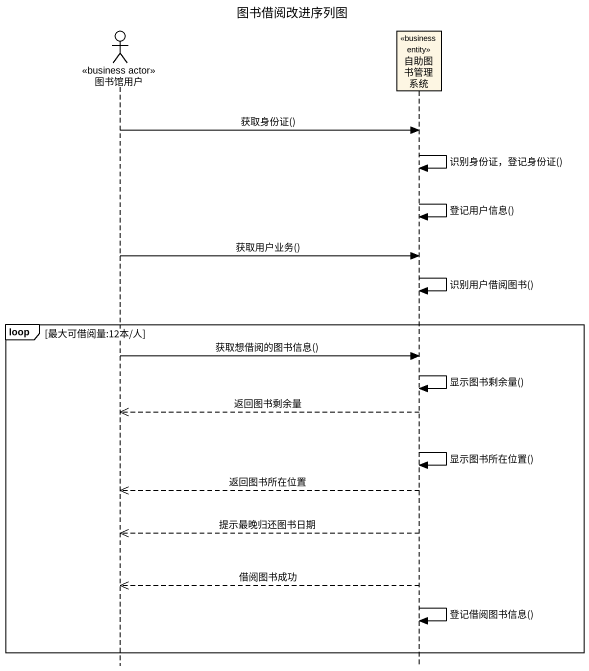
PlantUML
@startuml
title 图书借阅改进序列图
hide footbox
actor 图书馆用户 <<business actor>>
participant 自助图书管理系统 <<business entity>>

图书馆用户 -> 自助图书管理系统 : 获取身份证()
自助图书管理系统 -> 自助图书管理系统 : 识别身份证，登记身份证()
自助图书管理系统 -> 自助图书管理系统 : 登记用户信息()
图书馆用户 -> 自助图书管理系统 : 获取用户业务()
自助图书管理系统 -> 自助图书管理系统 : 识别用户借阅图书()
loop 最大可借阅量:12本/人
  图书馆用户 -> 自助图书管理系统 : 获取想借阅的图书信息()
  自助图书管理系统 -> 自助图书管理系统 : 显示图书剩余量()
  自助图书管理系统 -->> 图书馆用户 : 返回图书剩余量
  自助图书管理系统 -> 自助图书管理系统 : 显示图书所在位置()
  自助图书管理系统 -->> 图书馆用户 : 返回图书所在位置
  自助图书管理系统 -->> 图书馆用户 : 提示最晚归还图书日期
  自助图书管理系统 -->> 图书馆用户 : 借阅图书成功
  自助图书管理系统 -> 自助图书管理系统 : 登记借阅图书信息()
end
@enduml
